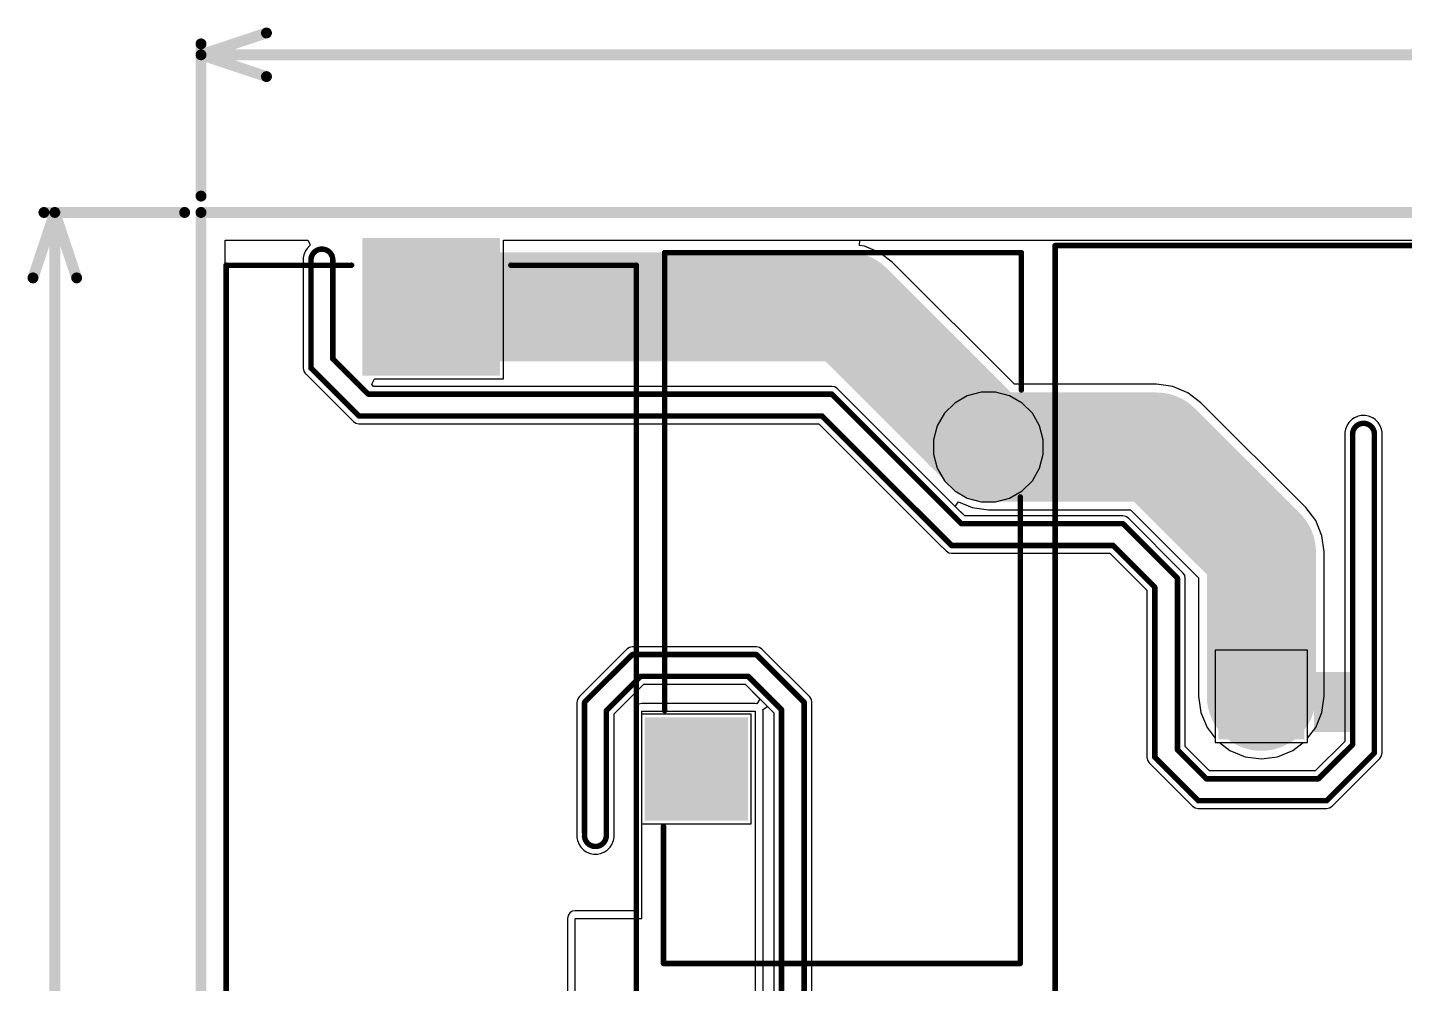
# Model space of a CAD drawing. Header units: millimetres. Extents: x -0.16 to 4.85, y -0.01 to 3.83.
# Drawn here: x -0.159 to 1.103, y 2.954 to 3.831 of the extents above; entities that cross this region are included whole.
import ezdxf

# ---------------------------------------------------------------- set-up
doc = ezdxf.new("R2010")
doc.units = ezdxf.units.MM
doc.header["$MEASUREMENT"] = 0
for name, color, linetype in [('BottomLayer', 5, 'Continuous'), ('BottomSolder', 6, 'Continuous'), ('Mechanical1', 6, 'Continuous'), ('Mechanical2', 216, 'Continuous'), ('MultiLayer', 9, 'Continuous'), ('PadHoleLayer', 156, 'Continuous'), ('TopLayer', 1, 'Continuous'), ('TopOverlay', 2, 'Continuous'), ('TopSolder', 216, 'Continuous')]:
    doc.layers.add(name, color=color, linetype=linetype)

# ---------------------------------------------------------------- blocks, each defined once
blk = doc.blocks.new('PE3817_M_12V_0V_12V_15')
at = {"layer": 'BottomLayer'}
blk.add_hatch(color=5, dxfattribs=at).paths.add_polyline_path([(-0.5276, 0.4291), (-0.4567, 0.4291), (-0.4567, 0.3583), (-0.5276, 0.3583)])
at = {"layer": 'BottomSolder'}
blk.add_hatch(color=6, dxfattribs=at).paths.add_polyline_path([(-0.5316, 0.4331), (-0.4527, 0.4331), (-0.4527, 0.3543), (-0.5316, 0.3543)])
at = {"layer": 'MultiLayer'}
blk.add_hatch(color=9, dxfattribs=at).paths.add_polyline_path([(-0.5276, 0.4291), (-0.4567, 0.4291), (-0.4567, 0.3583), (-0.5276, 0.3583)])
at = {"layer": 'PadHoleLayer'}
h = blk.add_hatch(color=156, dxfattribs=at)
edge = h.paths.add_edge_path()
edge.add_arc((-0.4921, 0.3937), 0.0197, 0, 360)
at = {"layer": 'TopLayer'}
blk.add_hatch(color=1, dxfattribs=at).paths.add_polyline_path([(-0.5276, 0.4291), (-0.4567, 0.4291), (-0.4567, 0.3583), (-0.5276, 0.3583)])
at = {"layer": 'TopOverlay'}
blk.add_hatch(color=2, dxfattribs=at).paths.add_polyline_path([(-0.444, 0.361), (-0.411, 0.361), (-0.411, 0.416), (-0.444, 0.416)])
at = {"layer": 'TopSolder'}
blk.add_hatch(color=216, dxfattribs=at).paths.add_polyline_path([(-0.5316, 0.4331), (-0.4527, 0.4331), (-0.4527, 0.3543), (-0.5316, 0.3543)])
at = {"layer": 'TopOverlay', "const_width": 0.005}
for points in [[(-0.6811, -0.8071), (-0.6811, 0.8071)], [(-0.6811, 0.8071), (0.6811, 0.8071)]]:
    blk.add_lwpolyline(points, dxfattribs=at)
at = {"layer": 'TopOverlay', "const_width": 0.0025}
blk.add_lwpolyline([(-0.6824, 0.8071, 1), (-0.6799, 0.8071, 1)], format="xyb", close=True, dxfattribs=at)
blk.add_lwpolyline([(-0.6824, 0.8071, 1), (-0.6799, 0.8071, 1)], format="xyb", close=True, dxfattribs=at)
blk = doc.blocks.new('14D431K_35')
at = {"layer": 'BottomLayer'}
blk.add_hatch(color=5, dxfattribs=at).paths.add_polyline_path([(-0.1909, 0.1772), (-0.1043, 0.1772), (-0.1043, 0.0906), (-0.1909, 0.0906)])
h = blk.add_hatch(color=5, dxfattribs=at)
edge = h.paths.add_edge_path()
edge.add_arc((0.1476, -0.1339), 0.0433, 0, 360)
at = {"layer": 'BottomSolder'}
blk.add_hatch(color=6, dxfattribs=at).paths.add_polyline_path([(-0.1949, 0.1812), (-0.1003, 0.1812), (-0.1003, 0.0866), (-0.1949, 0.0866)])
h = blk.add_hatch(color=6, dxfattribs=at)
edge = h.paths.add_edge_path()
edge.add_arc((0.1476, -0.1339), 0.0473, 0, 360)
at = {"layer": 'MultiLayer'}
blk.add_hatch(color=9, dxfattribs=at).paths.add_polyline_path([(-0.1909, 0.1772), (-0.1043, 0.1772), (-0.1043, 0.0906), (-0.1909, 0.0906)])
h = blk.add_hatch(color=9, dxfattribs=at)
edge = h.paths.add_edge_path()
edge.add_arc((0.1476, -0.1339), 0.0433, 0, 360)
at = {"layer": 'PadHoleLayer'}
h = blk.add_hatch(color=156, dxfattribs=at)
edge = h.paths.add_edge_path()
edge.add_arc((-0.1476, 0.1339), 0.0236, 0, 360)
h = blk.add_hatch(color=156, dxfattribs=at)
edge = h.paths.add_edge_path()
edge.add_arc((0.1476, -0.1339), 0.0236, 0, 360)
at = {"layer": 'TopLayer'}
blk.add_hatch(color=1, dxfattribs=at).paths.add_polyline_path([(-0.1909, 0.1772), (-0.1043, 0.1772), (-0.1043, 0.0906), (-0.1909, 0.0906)])
h = blk.add_hatch(color=1, dxfattribs=at)
edge = h.paths.add_edge_path()
edge.add_arc((0.1476, -0.1339), 0.0433, 0, 360)
at = {"layer": 'TopSolder'}
blk.add_hatch(color=216, dxfattribs=at).paths.add_polyline_path([(-0.1949, 0.1812), (-0.1003, 0.1812), (-0.1003, 0.0866), (-0.1949, 0.0866)])
h = blk.add_hatch(color=216, dxfattribs=at)
edge = h.paths.add_edge_path()
edge.add_arc((0.1476, -0.1339), 0.0473, 0, 360)
at = {"layer": 'TopOverlay', "const_width": 0.005}
for points in [[(-0.326, 0.164), (-0.2, 0.164)], [(-0.326, 0.164), (-0.326, -0.163)], [(-0.094, 0.163), (0.326, 0.163)], [(0.326, 0.163), (0.326, -0.164)], [(-0.326, -0.163), (0.102, -0.163)], [(0.2, -0.164), (0.326, -0.164)]]:
    blk.add_lwpolyline(points, dxfattribs=at)
at = {"layer": 'TopOverlay', "const_width": 0.0025}
for points in [[(-0.3272, 0.164, 1), (-0.3247, 0.164, 1)], [(-0.3272, 0.164, 1), (-0.3247, 0.164, 1)], [(-0.2013, 0.164, 1), (-0.1988, 0.164, 1)], [(-0.0953, 0.163, 1), (-0.0927, 0.163, 1)], [(0.3247, 0.163, 1), (0.3272, 0.163, 1)], [(0.3247, 0.163, 1), (0.3272, 0.163, 1)], [(-0.3272, -0.163, 1), (-0.3247, -0.163, 1)], [(-0.3272, -0.163, 1), (-0.3247, -0.163, 1)], [(0.1008, -0.163, 1), (0.1032, -0.163, 1)], [(0.1988, -0.164, 1), (0.2013, -0.164, 1)], [(0.3247, -0.164, 1), (0.3272, -0.164, 1)], [(0.3247, -0.164, 1), (0.3272, -0.164, 1)]]:
    blk.add_lwpolyline(points, format="xyb", close=True, dxfattribs=at)
blk = doc.blocks.new('0PTF0078P_91')
at = {"layer": 'BottomLayer'}
blk.add_hatch(color=5, dxfattribs=at).paths.add_polyline_path([(-0.5039, 0.0591), (-0.3858, 0.0591), (-0.3858, -0.0591), (-0.5039, -0.0591)])
h = blk.add_hatch(color=5, dxfattribs=at)
edge = h.paths.add_edge_path()
edge.add_arc((0.4449, 0), 0.0591, 0, 360)
at = {"layer": 'BottomSolder'}
blk.add_hatch(color=6, dxfattribs=at).paths.add_polyline_path([(-0.5079, 0.0631), (-0.3818, 0.0631), (-0.3818, -0.0631), (-0.5079, -0.0631)])
h = blk.add_hatch(color=6, dxfattribs=at)
edge = h.paths.add_edge_path()
edge.add_arc((0.4449, 0), 0.0631, 0, 360)
at = {"layer": 'MultiLayer'}
blk.add_hatch(color=9, dxfattribs=at).paths.add_polyline_path([(-0.5039, 0.0591), (-0.3858, 0.0591), (-0.3858, -0.0591), (-0.5039, -0.0591)])
h = blk.add_hatch(color=9, dxfattribs=at)
edge = h.paths.add_edge_path()
edge.add_arc((0.4449, 0), 0.0591, 0, 360)
at = {"layer": 'PadHoleLayer'}
h = blk.add_hatch(color=156, dxfattribs=at)
edge = h.paths.add_edge_path()
edge.add_arc((-0.4449, 0), 0.0295, 0, 360)
h = blk.add_hatch(color=156, dxfattribs=at)
edge = h.paths.add_edge_path()
edge.add_arc((0.4449, 0), 0.0295, 0, 360)
at = {"layer": 'TopLayer'}
blk.add_hatch(color=1, dxfattribs=at).paths.add_polyline_path([(-0.5039, 0.0591), (-0.3858, 0.0591), (-0.3858, -0.0591), (-0.5039, -0.0591)])
h = blk.add_hatch(color=1, dxfattribs=at)
edge = h.paths.add_edge_path()
edge.add_arc((0.4449, 0), 0.0591, 0, 360)
at = {"layer": 'TopSolder'}
blk.add_hatch(color=216, dxfattribs=at).paths.add_polyline_path([(-0.5079, 0.0631), (-0.3818, 0.0631), (-0.3818, -0.0631), (-0.5079, -0.0631)])
h = blk.add_hatch(color=216, dxfattribs=at)
edge = h.paths.add_edge_path()
edge.add_arc((0.4449, 0), 0.0631, 0, 360)
at = {"layer": 'TopOverlay', "const_width": 0.005}
for points in [[(-0.483, 0.073), (-0.483, 0.188)], [(-0.483, 0.188), (0.483, 0.188)], [(0.483, 0.062), (0.483, 0.188)], [(0.483, -0.188), (0.483, -0.062)], [(-0.483, -0.188), (-0.483, -0.073)], [(0.483, -0.188), (-0.483, -0.188)]]:
    blk.add_lwpolyline(points, dxfattribs=at)
at = {"layer": 'TopOverlay', "const_width": 0.0025}
for points in [[(-0.4843, 0.188, 1), (-0.4818, 0.188, 1)], [(-0.4843, 0.188, 1), (-0.4818, 0.188, 1)], [(0.4818, 0.188, 1), (0.4843, 0.188, 1)], [(0.4818, 0.188, 1), (0.4843, 0.188, 1)], [(-0.4843, 0.073, 1), (-0.4818, 0.073, 1)], [(0.4818, 0.062, 1), (0.4843, 0.062, 1)], [(0.4818, -0.062, 1), (0.4843, -0.062, 1)], [(-0.4843, -0.073, 1), (-0.4818, -0.073, 1)], [(-0.4843, -0.188, 1), (-0.4818, -0.188, 1)], [(-0.4843, -0.188, 1), (-0.4818, -0.188, 1)], [(0.4818, -0.188, 1), (0.4843, -0.188, 1)], [(0.4818, -0.188, 1), (0.4843, -0.188, 1)]]:
    blk.add_lwpolyline(points, format="xyb", close=True, dxfattribs=at)

msp = doc.modelspace()

# ---------------------------------------------------------------- linework, layer by layer
at = {"layer": 'BottomLayer'}
for p, q in [((0.022, 2.6816), (0.022, 3.636)), ((0.022, 3.636), (0.098, 3.636)), ((0.098, 3.636), (0.0996, 3.6325)), ((0.6035, 3.631), (0.6039, 3.636)), ((0.6039, 3.636), (4.823, 3.636)), ((0.0942, 3.6225), (0.0936, 3.6198)), ((0.0957, 3.6262), (0.0942, 3.6225)), ((0.0973, 3.6285), (0.0957, 3.6262)), ((0.0997, 3.631), (0.0973, 3.6285)), ((0.0996, 3.6325), (0.0997, 3.631)), ((0.608, 3.6304), (0.6035, 3.631)), ((0.6219, 3.6247), (0.608, 3.6304)), ((0.6338, 3.6155), (0.6219, 3.6247)), ((0.0936, 3.6198), (0.0936, 3.5186)), ((0.7455, 3.5038), (0.6338, 3.6155)), ((0.0936, 3.5186), (0.0942, 3.5158)), ((0.0942, 3.5158), (0.0957, 3.5135)), ((0.0957, 3.5135), (0.0961, 3.5133)), ((0.0961, 3.5133), (0.1397, 3.4697)), ((0.8757, 3.5038), (0.7455, 3.5038)), ((0.8906, 3.5018), (0.8757, 3.5038)), ((0.9045, 3.4961), (0.8906, 3.5018)), ((0.9164, 3.4869), (0.9045, 3.4961)), ((1.0125, 3.3908), (0.9164, 3.4869)), ((1.0547, 3.4715), (1.0519, 3.4687)), ((1.0571, 3.473), (1.0547, 3.4715)), ((1.0607, 3.4745), (1.0571, 3.473)), ((1.0635, 3.4751), (1.0607, 3.4745)), ((1.0674, 3.4751), (1.0635, 3.4751)), ((1.0702, 3.4745), (1.0674, 3.4751)), ((1.0739, 3.473), (1.0702, 3.4745)), ((1.0762, 3.4715), (1.0739, 3.473)), ((1.0739, 3.473), (1.0739, 3.473)), ((1.079, 3.4687), (1.0762, 3.4715)), ((0.1397, 3.4697), (0.142, 3.4682)), ((0.142, 3.4682), (0.1447, 3.4676)), ((0.1447, 3.4676), (0.5663, 3.4676)), ((0.5663, 3.4676), (0.677, 3.357)), ((1.0489, 3.4627), (1.0483, 3.4599)), ((1.0483, 3.4599), (1.0483, 3.1763)), ((1.0504, 3.4663), (1.0489, 3.4627)), ((1.0519, 3.4687), (1.0504, 3.4663)), ((1.0805, 3.4663), (1.079, 3.4687)), ((1.082, 3.4627), (1.0805, 3.4663)), ((1.0826, 3.4599), (1.082, 3.4627)), ((1.0826, 3.1658), (1.0826, 3.4599)), ((0.6913, 3.3917), (0.6942, 3.396)), ((0.6942, 3.396), (0.7068, 3.3907)), ((0.7, 3.3831), (0.6913, 3.3917)), ((0.845, 3.3831), (0.7, 3.3831)), ((0.7068, 3.3907), (0.7217, 3.3888)), ((0.7217, 3.3888), (0.8519, 3.3888)), ((0.8477, 3.3826), (0.845, 3.3831)), ((0.85, 3.381), (0.8477, 3.3826)), ((0.8519, 3.3888), (0.9144, 3.3263)), ((1.0217, 3.3789), (1.0125, 3.3908)), ((0.9, 3.331), (0.85, 3.381)), ((1.0274, 3.365), (1.0217, 3.3789)), ((1.0294, 3.3501), (1.0274, 3.365)), ((0.677, 3.357), (0.683, 3.351)), ((0.683, 3.351), (0.6853, 3.3494)), ((0.6853, 3.3494), (0.688, 3.3489)), ((0.688, 3.3489), (0.833, 3.3489)), ((0.833, 3.3489), (0.867, 3.3149)), ((1.0294, 3.2177), (1.0294, 3.3501)), ((0.9016, 3.3287), (0.9, 3.331)), ((0.9021, 3.326), (0.9016, 3.3287)), ((0.9021, 3.1715), (0.9021, 3.326)), ((0.9144, 3.3263), (0.9144, 3.2177)), ((0.867, 3.3149), (0.867, 3.1618)), ((0.3903, 3.261), (0.3465, 3.2172)), ((0.3926, 3.2625), (0.3903, 3.261)), ((0.3953, 3.2631), (0.3926, 3.2625)), ((0.509, 3.2631), (0.3953, 3.2631)), ((0.5118, 3.2625), (0.509, 3.2631)), ((0.5141, 3.261), (0.5118, 3.2625)), ((0.5579, 3.2172), (0.5141, 3.261)), ((0.3787, 3.2017), (0.4058, 3.2288)), ((0.4058, 3.2288), (0.4986, 3.2288)), ((0.4986, 3.2288), (0.5249, 3.2025)), ((0.345, 3.2149), (0.3444, 3.2122)), ((0.3444, 3.2122), (0.3444, 3.0881)), ((0.3465, 3.2172), (0.345, 3.2149)), ((0.5594, 3.2149), (0.5579, 3.2172)), ((0.56, 3.2122), (0.5594, 3.2149)), ((0.56, 2.6251), (0.56, 3.2122)), ((0.9144, 3.2177), (0.9163, 3.2028)), ((1.0274, 3.2028), (1.0294, 3.2177)), ((0.3787, 3.0881), (0.3787, 3.2017)), ((0.5043, 3.2013), (0.4037, 3.2013)), ((0.4037, 3.2013), (0.4037, 3.1007)), ((0.5043, 3.1007), (0.5043, 3.2013)), ((0.5249, 3.2025), (0.5249, 2.612)), ((0.9163, 3.2028), (0.9221, 3.189)), ((1.0217, 3.189), (1.0274, 3.2028)), ((0.9221, 3.189), (0.9294, 3.1794)), ((1.0143, 3.1794), (1.0217, 3.189)), ((0.9244, 3.1492), (0.9021, 3.1715)), ((0.9294, 3.1794), (0.9294, 3.1753)), ((0.9294, 3.1753), (0.9335, 3.1753)), ((0.9335, 3.1753), (0.9431, 3.1679)), ((0.9431, 3.1679), (0.957, 3.1622)), ((0.9868, 3.1622), (1.0006, 3.1679)), ((1.0006, 3.1679), (1.0102, 3.1753)), ((1.0102, 3.1753), (1.0143, 3.1753)), ((1.0143, 3.1753), (1.0143, 3.1794)), ((1.0483, 3.1763), (1.0212, 3.1492)), ((0.867, 3.1618), (0.8676, 3.1591)), ((0.8676, 3.1591), (0.8691, 3.1568)), ((0.8691, 3.1568), (0.9089, 3.117)), ((0.957, 3.1622), (0.9719, 3.1602)), ((0.9719, 3.1602), (0.9868, 3.1622)), ((1.0367, 3.117), (1.0805, 3.1608)), ((1.0805, 3.1608), (1.082, 3.1631)), ((1.082, 3.1631), (1.0826, 3.1658)), ((1.0212, 3.1492), (0.9244, 3.1492)), ((0.9089, 3.117), (0.9112, 3.1155)), ((0.9112, 3.1155), (0.914, 3.1149)), ((0.914, 3.1149), (1.0317, 3.1149)), ((1.0317, 3.1149), (1.0344, 3.1155)), ((1.0344, 3.1155), (1.0367, 3.117)), ((0.4037, 3.1007), (0.5043, 3.1007)), ((0.3444, 3.0881), (0.345, 3.0853)), ((0.345, 3.0853), (0.3465, 3.0817)), ((0.3465, 3.0817), (0.348, 3.0793)), ((0.3751, 3.0793), (0.3766, 3.0817)), ((0.3766, 3.0817), (0.3781, 3.0853)), ((0.3766, 3.0817), (0.3766, 3.0817)), ((0.3781, 3.0853), (0.3787, 3.0881)), ((0.348, 3.0793), (0.3508, 3.0765)), ((0.3508, 3.0765), (0.3531, 3.075)), ((0.3531, 3.075), (0.3568, 3.0735)), ((0.3568, 3.0735), (0.3596, 3.0729)), ((0.3596, 3.0729), (0.3635, 3.0729)), ((0.3635, 3.0729), (0.3663, 3.0735)), ((0.3663, 3.0735), (0.3699, 3.075)), ((0.3699, 3.075), (0.3723, 3.0765)), ((0.3723, 3.0765), (0.3751, 3.0793))]:
    msp.add_line(p, q, dxfattribs=at)
at = {"layer": 'BottomLayer', "const_width": 0.1}
for points in [[(0.211, 3.5749), (0.5931, 3.5749)], [(0.5931, 3.5749), (0.7217, 3.4463)], [(0.7217, 3.4463), (0.8757, 3.4463)], [(0.8757, 3.4463), (0.9719, 3.3501)], [(0.9719, 3.2177), (0.9719, 3.3501)]]:
    msp.add_lwpolyline(points, dxfattribs=at)
at = {"layer": 'BottomLayer', "const_width": 0.05}
for points in [[(0.186, 3.5749, 1), (0.236, 3.5749, 1)], [(0.5681, 3.5749, 1), (0.6181, 3.5749, 1)], [(0.5681, 3.5749, 1), (0.6181, 3.5749, 1)], [(0.6967, 3.4463, 1), (0.7467, 3.4463, 1)], [(0.6967, 3.4463, 1), (0.7467, 3.4463, 1)], [(0.8507, 3.4463, 1), (0.9007, 3.4463, 1)], [(0.8507, 3.4463, 1), (0.9007, 3.4463, 1)], [(0.9469, 3.3501, 1), (0.9969, 3.3501, 1)], [(0.9469, 3.3501, 1), (0.9969, 3.3501, 1)], [(0.9469, 3.2177, 1), (0.9969, 3.2177, 1)]]:
    msp.add_lwpolyline(points, format="xyb", close=True, dxfattribs=at)
at = {"layer": 'Mechanical1', "const_width": 0.01}
for points in [[(0, 3.806), (0.06, 3.826)], [(0, 3.6764), (0, 3.816)], [(0, 3.806), (0.06, 3.786)], [(0, 3.806), (2.0944, 3.806)], [(-0.154, 3.6014), (-0.134, 3.6614)], [(-0.144, 3.6614), (-0.015, 3.6614)], [(-0.134, 3.6614), (-0.114, 3.6014)], [(-0.134, 2.1006), (-0.134, 3.6614)]]:
    msp.add_lwpolyline(points, dxfattribs=at)
at = {"layer": 'Mechanical1', "const_width": 0.005}
for points in [[(0.0575, 3.826, 1), (0.0625, 3.826, 1)], [(-0.0025, 3.816, 1), (0.0025, 3.816, 1)], [(-0.0025, 3.806, 1), (0.0025, 3.806, 1)], [(-0.0025, 3.806, 1), (0.0025, 3.806, 1)], [(-0.0025, 3.806, 1), (0.0025, 3.806, 1)], [(0.0575, 3.786, 1), (0.0625, 3.786, 1)], [(-0.0025, 3.6764, 1), (0.0025, 3.6764, 1)], [(-0.1465, 3.6614, 1), (-0.1415, 3.6614, 1)], [(-0.1365, 3.6614, 1), (-0.1315, 3.6614, 1)], [(-0.1365, 3.6614, 1), (-0.1315, 3.6614, 1)], [(-0.1365, 3.6614, 1), (-0.1315, 3.6614, 1)], [(-0.0175, 3.6614, 1), (-0.0125, 3.6614, 1)], [(-0.1565, 3.6014, 1), (-0.1515, 3.6014, 1)], [(-0.1165, 3.6014, 1), (-0.1115, 3.6014, 1)]]:
    msp.add_lwpolyline(points, format="xyb", close=True, dxfattribs=at)
at = {"layer": 'Mechanical2'}
for points, const_width in [([(0, 3.6614), (4.8425, 3.6614)], 0.01), ([(0, 0), (0, 3.6614)], 0.01), ([(0.1008, 3.5186), (0.1008, 3.6178)], 0.005), ([(0.1208, 3.5272), (0.1208, 3.6178)], 0.005), ([(0.1009, 3.5186), (0.1447, 3.4748)], 0.005), ([(0.1208, 3.5272), (0.1532, 3.4948)], 0.005), ([(0.1532, 3.4948), (0.5782, 3.4948)], 0.005), ([(0.5782, 3.4948), (0.691, 3.382)], 0.005), ([(0.1447, 3.4748), (0.5692, 3.4748)], 0.005), ([(0.5692, 3.4748), (0.682, 3.362)], 0.005), ([(1.0555, 3.1734), (1.0555, 3.458)], 0.005), ([(1.0755, 3.1658), (1.0755, 3.458)], 0.005), ([(0.691, 3.382), (0.697, 3.376)], 0.005), ([(0.697, 3.376), (0.845, 3.376)], 0.005), ([(0.845, 3.376), (0.895, 3.326)], 0.005), ([(0.682, 3.362), (0.688, 3.356)], 0.005), ([(0.688, 3.356), (0.836, 3.356)], 0.005), ([(0.836, 3.356), (0.8742, 3.3178)], 0.005), ([(0.8742, 3.1618), (0.8742, 3.3178)], 0.005), ([(0.895, 3.1685), (0.895, 3.326)], 0.005), ([(0.3515, 3.2122), (0.3953, 3.256)], 0.005), ([(0.3953, 3.256), (0.509, 3.256)], 0.005), ([(0.509, 3.256), (0.5528, 3.2122)], 0.005), ([(0.3715, 3.2046), (0.4029, 3.236)], 0.005), ([(0.4029, 3.236), (0.5015, 3.236)], 0.005), ([(0.5015, 3.236), (0.532, 3.2055)], 0.005), ([(0.3515, 3.092), (0.3515, 3.2122)], 0.005), ([(0.3715, 3.092), (0.3715, 3.2046)], 0.005), ([(0.532, 2.833), (0.532, 3.2055)], 0.005), ([(0.5528, 3.0558), (0.5528, 3.2122)], 0.005), ([(0.895, 3.1685), (0.9215, 3.142)], 0.005), ([(1.0241, 3.142), (1.0555, 3.1734)], 0.005), ([(1.0317, 3.122), (1.0755, 3.1658)], 0.005), ([(0.8742, 3.1618), (0.914, 3.122)], 0.005), ([(0.9215, 3.142), (1.0241, 3.142)], 0.005), ([(0.914, 3.122), (1.0317, 3.122)], 0.005), ([(0.5528, 2.9332), (0.5528, 3.0558)], 0.005)]:
    msp.add_lwpolyline(points, dxfattribs=dict(at, const_width=const_width))
for points, const_width in [([(-0.0025, 3.6614, 1), (0.0025, 3.6614, 1)], 0.005), ([(-0.0025, 3.6614, 1), (0.0025, 3.6614, 1)], 0.005), ([(0.1095, 3.6278, 1), (0.112, 3.6278, 1)], 0.0025), ([(0.1095, 3.6278, 1), (0.112, 3.6278, 1)], 0.0025), ([(0.0995, 3.6178, 1), (0.102, 3.6178, 1)], 0.0025), ([(0.0995, 3.6178, 1), (0.102, 3.6178, 1)], 0.0025), ([(0.1195, 3.6178, 1), (0.122, 3.6178, 1)], 0.0025), ([(0.1195, 3.6178, 1), (0.122, 3.6178, 1)], 0.0025), ([(0.0995, 3.5186, 1), (0.102, 3.5186, 1)], 0.0025), ([(0.0997, 3.5186, 1), (0.1022, 3.5186, 1)], 0.0025), ([(0.1195, 3.5272, 1), (0.122, 3.5272, 1)], 0.0025), ([(0.1195, 3.5272, 1), (0.122, 3.5272, 1)], 0.0025), ([(0.152, 3.4948, 1), (0.1545, 3.4948, 1)], 0.0025), ([(0.152, 3.4948, 1), (0.1545, 3.4948, 1)], 0.0025), ([(0.577, 3.4948, 1), (0.5795, 3.4948, 1)], 0.0025), ([(0.577, 3.4948, 1), (0.5795, 3.4948, 1)], 0.0025), ([(0.1435, 3.4748, 1), (0.146, 3.4748, 1)], 0.0025), ([(0.1435, 3.4748, 1), (0.146, 3.4748, 1)], 0.0025), ([(0.568, 3.4748, 1), (0.5705, 3.4748, 1)], 0.0025), ([(0.568, 3.4748, 1), (0.5705, 3.4748, 1)], 0.0025), ([(1.0542, 3.458, 1), (1.0567, 3.458, 1)], 0.0025), ([(1.0542, 3.458, 1), (1.0567, 3.458, 1)], 0.0025), ([(1.0642, 3.468, 1), (1.0667, 3.468, 1)], 0.0025), ([(1.0642, 3.468, 1), (1.0667, 3.468, 1)], 0.0025), ([(1.0742, 3.458, 1), (1.0767, 3.458, 1)], 0.0025), ([(1.0742, 3.458, 1), (1.0767, 3.458, 1)], 0.0025), ([(0.6898, 3.382, 1), (0.6923, 3.382, 1)], 0.0025), ([(0.6898, 3.382, 1), (0.6923, 3.382, 1)], 0.0025), ([(0.6957, 3.376, 1), (0.6983, 3.376, 1)], 0.0025), ([(0.6957, 3.376, 1), (0.6983, 3.376, 1)], 0.0025), ([(0.8438, 3.376, 1), (0.8462, 3.376, 1)], 0.0025), ([(0.8438, 3.376, 1), (0.8462, 3.376, 1)], 0.0025), ([(0.6807, 3.362, 1), (0.6833, 3.362, 1)], 0.0025), ([(0.6807, 3.362, 1), (0.6833, 3.362, 1)], 0.0025), ([(0.6867, 3.356, 1), (0.6893, 3.356, 1)], 0.0025), ([(0.6867, 3.356, 1), (0.6893, 3.356, 1)], 0.0025), ([(0.8347, 3.356, 1), (0.8373, 3.356, 1)], 0.0025), ([(0.8347, 3.356, 1), (0.8373, 3.356, 1)], 0.0025), ([(0.8729, 3.3178, 1), (0.8754, 3.3178, 1)], 0.0025), ([(0.8729, 3.3178, 1), (0.8754, 3.3178, 1)], 0.0025), ([(0.8938, 3.326, 1), (0.8962, 3.326, 1)], 0.0025), ([(0.8938, 3.326, 1), (0.8962, 3.326, 1)], 0.0025), ([(0.3941, 3.256, 1), (0.3966, 3.256, 1)], 0.0025), ([(0.3941, 3.256, 1), (0.3966, 3.256, 1)], 0.0025), ([(0.5078, 3.256, 1), (0.5103, 3.256, 1)], 0.0025), ([(0.5078, 3.256, 1), (0.5103, 3.256, 1)], 0.0025), ([(0.4016, 3.236, 1), (0.4041, 3.236, 1)], 0.0025), ([(0.4016, 3.236, 1), (0.4041, 3.236, 1)], 0.0025), ([(0.5003, 3.236, 1), (0.5028, 3.236, 1)], 0.0025), ([(0.5003, 3.236, 1), (0.5028, 3.236, 1)], 0.0025), ([(0.3503, 3.2122, 1), (0.3528, 3.2122, 1)], 0.0025), ([(0.3503, 3.2122, 1), (0.3528, 3.2122, 1)], 0.0025), ([(0.3703, 3.2046, 1), (0.3728, 3.2046, 1)], 0.0025), ([(0.3703, 3.2046, 1), (0.3728, 3.2046, 1)], 0.0025), ([(0.5308, 3.2055, 1), (0.5333, 3.2055, 1)], 0.0025), ([(0.5308, 3.2055, 1), (0.5333, 3.2055, 1)], 0.0025), ([(0.5516, 3.2122, 1), (0.5541, 3.2122, 1)], 0.0025), ([(0.5516, 3.2122, 1), (0.5541, 3.2122, 1)], 0.0025), ([(0.8938, 3.1685, 1), (0.8962, 3.1685, 1)], 0.0025), ([(0.8938, 3.1685, 1), (0.8962, 3.1685, 1)], 0.0025), ([(1.0542, 3.1734, 1), (1.0567, 3.1734, 1)], 0.0025), ([(1.0542, 3.1734, 1), (1.0567, 3.1734, 1)], 0.0025), ([(1.0742, 3.1658, 1), (1.0767, 3.1658, 1)], 0.0025), ([(1.0742, 3.1658, 1), (1.0767, 3.1658, 1)], 0.0025), ([(0.8729, 3.1618, 1), (0.8754, 3.1618, 1)], 0.0025), ([(0.8729, 3.1618, 1), (0.8754, 3.1618, 1)], 0.0025), ([(0.9202, 3.142, 1), (0.9227, 3.142, 1)], 0.0025), ([(0.9202, 3.142, 1), (0.9227, 3.142, 1)], 0.0025), ([(1.0229, 3.142, 1), (1.0254, 3.142, 1)], 0.0025), ([(1.0229, 3.142, 1), (1.0254, 3.142, 1)], 0.0025), ([(0.9127, 3.122, 1), (0.9152, 3.122, 1)], 0.0025), ([(0.9127, 3.122, 1), (0.9152, 3.122, 1)], 0.0025), ([(1.0304, 3.122, 1), (1.0329, 3.122, 1)], 0.0025), ([(1.0304, 3.122, 1), (1.0329, 3.122, 1)], 0.0025), ([(0.3503, 3.092, 1), (0.3528, 3.092, 1)], 0.0025), ([(0.3503, 3.09, 1), (0.3528, 3.09, 1)], 0.0025), ([(0.3703, 3.092, 1), (0.3728, 3.092, 1)], 0.0025), ([(0.3703, 3.09, 1), (0.3728, 3.09, 1)], 0.0025), ([(0.3603, 3.08, 1), (0.3628, 3.08, 1)], 0.0025), ([(0.3603, 3.08, 1), (0.3628, 3.08, 1)], 0.0025), ([(0.5516, 3.0558, 1), (0.5541, 3.0558, 1)], 0.0025), ([(0.5516, 3.0558, 1), (0.5541, 3.0558, 1)], 0.0025)]:
    msp.add_lwpolyline(points, format="xyb", close=True, dxfattribs=dict(at, const_width=const_width))
at = {"layer": 'Mechanical2', "const_width": 0.005}
for points in [[(0.1008, 3.6178, -0.414214), (0.1108, 3.6278)], [(0.1108, 3.6278, -0.414214), (0.1208, 3.6178)], [(1.0555, 3.458, -0.414214), (1.0655, 3.468)], [(1.0655, 3.468, -0.414214), (1.0755, 3.458)], [(0.3615, 3.08, -0.414214), (0.3515, 3.09)], [(0.3715, 3.09, -0.414214), (0.3615, 3.08)]]:
    msp.add_lwpolyline(points, format="xyb", dxfattribs=at)
at = {"layer": 'MultiLayer'}
for p, q in [((0.1008, 3.6198), (0.1023, 3.6235)), ((0.1023, 3.6235), (0.1051, 3.6263)), ((0.1051, 3.6263), (0.1088, 3.6278)), ((0.1088, 3.6278), (0.1108, 3.6278)), ((0.1108, 3.6278), (0.1128, 3.6278)), ((0.1128, 3.6278), (0.1164, 3.6263)), ((0.1164, 3.6263), (0.1193, 3.6235)), ((0.1193, 3.6235), (0.1208, 3.6198)), ((0.1008, 3.6178), (0.1008, 3.6198)), ((0.1008, 3.5186), (0.1008, 3.6178)), ((0.1208, 3.6198), (0.1208, 3.6178)), ((0.1208, 3.6178), (0.1208, 3.6178)), ((0.1208, 3.6178), (0.1208, 3.5272)), ((0.1208, 3.5272), (0.1532, 3.4948)), ((0.1009, 3.5186), (0.1008, 3.5186)), ((0.1447, 3.4748), (0.1009, 3.5186)), ((0.1532, 3.4948), (0.5782, 3.4948)), ((0.5782, 3.4948), (0.691, 3.382)), ((0.5692, 3.4748), (0.1447, 3.4748)), ((0.682, 3.362), (0.5692, 3.4748)), ((1.0555, 3.4599), (1.057, 3.4636)), ((1.0555, 3.458), (1.0555, 3.4599)), ((1.057, 3.4636), (1.0598, 3.4664)), ((1.0598, 3.4664), (1.0635, 3.468)), ((1.0635, 3.468), (1.0655, 3.468)), ((1.0655, 3.468), (1.0674, 3.468)), ((1.0674, 3.468), (1.0711, 3.4664)), ((1.0711, 3.4664), (1.0739, 3.4636)), ((1.0739, 3.4636), (1.0755, 3.4599)), ((1.0755, 3.4599), (1.0755, 3.458)), ((1.0555, 3.1734), (1.0555, 3.458)), ((1.0755, 3.458), (1.0755, 3.458)), ((1.0755, 3.458), (1.0755, 3.1658)), ((0.691, 3.382), (0.697, 3.376)), ((0.697, 3.376), (0.845, 3.376)), ((0.845, 3.376), (0.895, 3.326)), ((0.688, 3.356), (0.682, 3.362)), ((0.836, 3.356), (0.688, 3.356)), ((0.8742, 3.3178), (0.836, 3.356)), ((0.895, 3.326), (0.895, 3.1685)), ((0.8742, 3.1618), (0.8742, 3.3178)), ((0.3515, 3.2122), (0.3953, 3.256)), ((0.3953, 3.256), (0.509, 3.256)), ((0.509, 3.256), (0.5528, 3.2122)), ((0.4029, 3.236), (0.3715, 3.2046)), ((0.5015, 3.236), (0.4029, 3.236)), ((0.532, 3.2055), (0.5015, 3.236)), ((0.3515, 3.09), (0.3515, 3.2122)), ((0.5528, 3.2122), (0.5528, 2.6222)), ((0.3715, 3.2046), (0.3715, 3.09)), ((0.532, 2.612), (0.532, 3.2055)), ((0.895, 3.1685), (0.9215, 3.142)), ((1.0241, 3.142), (1.0555, 3.1734)), ((0.914, 3.122), (0.8742, 3.1618)), ((1.0755, 3.1658), (1.0317, 3.122)), ((0.9215, 3.142), (1.0241, 3.142)), ((1.0317, 3.122), (0.914, 3.122)), ((0.3515, 3.0881), (0.3515, 3.09)), ((0.3515, 3.09), (0.3515, 3.09)), ((0.3531, 3.0844), (0.3515, 3.0881)), ((0.3559, 3.0816), (0.3531, 3.0844)), ((0.3596, 3.08), (0.3559, 3.0816)), ((0.3615, 3.08), (0.3596, 3.08)), ((0.3635, 3.08), (0.3615, 3.08)), ((0.3672, 3.0816), (0.3635, 3.08)), ((0.37, 3.0844), (0.3672, 3.0816)), ((0.3715, 3.0881), (0.37, 3.0844)), ((0.3715, 3.09), (0.3715, 3.0881))]:
    msp.add_line(p, q, dxfattribs=at)
at = {"layer": 'TopLayer'}
for p, q in [((0.022, 0.02), (0.022, 3.636)), ((0.022, 3.636), (0.098, 3.636)), ((0.098, 3.636), (0.0996, 3.6325)), ((0.2771, 3.5088), (0.2771, 3.636)), ((0.2771, 3.636), (2.5464, 3.636)), ((0.0942, 3.6225), (0.0936, 3.6198)), ((0.0957, 3.6262), (0.0942, 3.6225)), ((0.0973, 3.6285), (0.0957, 3.6262)), ((0.0997, 3.631), (0.0973, 3.6285)), ((0.0996, 3.6325), (0.0997, 3.631)), ((0.0936, 3.6198), (0.0936, 3.5186)), ((0.0936, 3.5186), (0.0942, 3.5158)), ((0.0942, 3.5158), (0.0957, 3.5135)), ((0.0957, 3.5135), (0.0961, 3.5133)), ((0.0961, 3.5133), (0.1397, 3.4697)), ((0.1567, 3.5038), (0.1591, 3.5088)), ((0.1591, 3.5088), (0.2771, 3.5088)), ((0.1581, 3.5019), (0.1567, 3.5038)), ((0.5782, 3.5019), (0.1581, 3.5019)), ((0.581, 3.5014), (0.5782, 3.5019)), ((0.5833, 3.4998), (0.581, 3.5014)), ((0.6961, 3.387), (0.5833, 3.4998)), ((0.7151, 3.4966), (0.7023, 3.4932)), ((0.7283, 3.4966), (0.7151, 3.4966)), ((0.7411, 3.4932), (0.7283, 3.4966)), ((0.6908, 3.4865), (0.6815, 3.4772)), ((0.7023, 3.4932), (0.6908, 3.4865)), ((0.7526, 3.4865), (0.7411, 3.4932)), ((0.762, 3.4772), (0.7526, 3.4865)), ((0.6815, 3.4772), (0.6748, 3.4657)), ((0.7686, 3.4657), (0.762, 3.4772)), ((1.0547, 3.4715), (1.0519, 3.4687)), ((1.0571, 3.473), (1.0547, 3.4715)), ((1.0607, 3.4745), (1.0571, 3.473)), ((1.0635, 3.4751), (1.0607, 3.4745)), ((1.0674, 3.4751), (1.0635, 3.4751)), ((1.0702, 3.4745), (1.0674, 3.4751)), ((1.0739, 3.473), (1.0702, 3.4745)), ((1.0762, 3.4715), (1.0739, 3.473)), ((1.0739, 3.473), (1.0739, 3.473)), ((1.079, 3.4687), (1.0762, 3.4715)), ((0.1397, 3.4697), (0.142, 3.4682)), ((0.142, 3.4682), (0.1447, 3.4676)), ((0.1447, 3.4676), (0.5663, 3.4676)), ((0.5663, 3.4676), (0.677, 3.357)), ((0.6748, 3.4657), (0.6714, 3.4529)), ((0.772, 3.4529), (0.7686, 3.4657)), ((1.0489, 3.4627), (1.0483, 3.4599)), ((1.0483, 3.4599), (1.0483, 3.1763)), ((1.0504, 3.4663), (1.0489, 3.4627)), ((1.0519, 3.4687), (1.0504, 3.4663)), ((1.0805, 3.4663), (1.079, 3.4687)), ((1.082, 3.4627), (1.0805, 3.4663)), ((1.0826, 3.4599), (1.082, 3.4627)), ((1.0826, 3.1658), (1.0826, 3.4599)), ((0.6714, 3.4529), (0.6714, 3.4397)), ((0.772, 3.4397), (0.772, 3.4529)), ((0.6714, 3.4397), (0.6748, 3.4269)), ((0.7686, 3.4269), (0.772, 3.4397)), ((0.6748, 3.4269), (0.6815, 3.4154)), ((0.762, 3.4154), (0.7686, 3.4269)), ((0.6815, 3.4154), (0.6908, 3.406)), ((0.7526, 3.406), (0.762, 3.4154)), ((0.6908, 3.406), (0.7023, 3.3994)), ((0.7023, 3.3994), (0.7151, 3.396)), ((0.7151, 3.396), (0.7283, 3.396)), ((0.7283, 3.396), (0.7411, 3.3994)), ((0.7411, 3.3994), (0.7526, 3.406)), ((0.7, 3.3831), (0.6961, 3.387)), ((0.845, 3.3831), (0.7, 3.3831)), ((0.8477, 3.3826), (0.845, 3.3831)), ((0.85, 3.381), (0.8477, 3.3826)), ((0.9, 3.331), (0.85, 3.381)), ((0.677, 3.357), (0.683, 3.351)), ((0.683, 3.351), (0.6853, 3.3494)), ((0.6853, 3.3494), (0.688, 3.3489)), ((0.688, 3.3489), (0.833, 3.3489)), ((0.833, 3.3489), (0.867, 3.3149)), ((0.9016, 3.3287), (0.9, 3.331)), ((0.9021, 3.326), (0.9016, 3.3287)), ((0.9021, 3.1715), (0.9021, 3.326)), ((0.867, 3.3149), (0.867, 3.1618)), ((0.3903, 3.261), (0.3465, 3.2172)), ((0.3926, 3.2625), (0.3903, 3.261)), ((0.3953, 3.2631), (0.3926, 3.2625)), ((0.509, 3.2631), (0.3953, 3.2631)), ((0.5118, 3.2625), (0.509, 3.2631)), ((0.5141, 3.261), (0.5118, 3.2625)), ((0.5579, 3.2172), (0.5141, 3.261)), ((1.0143, 3.2601), (0.9294, 3.2601)), ((0.9294, 3.2601), (0.9294, 3.1753)), ((1.0143, 3.1753), (1.0143, 3.2601)), ((0.3787, 3.2017), (0.4058, 3.2288)), ((0.4058, 3.2288), (0.4986, 3.2288)), ((0.4986, 3.2288), (0.5122, 3.2152)), ((0.345, 3.2149), (0.3444, 3.2122)), ((0.3444, 3.2122), (0.3444, 3.0881)), ((0.3465, 3.2172), (0.345, 3.2149)), ((0.3974, 3.2067), (0.3969, 3.204)), ((0.399, 3.209), (0.3974, 3.2067)), ((0.4013, 3.2106), (0.399, 3.209)), ((0.404, 3.2111), (0.4013, 3.2106)), ((0.508, 3.2111), (0.404, 3.2111)), ((0.5095, 3.2108), (0.508, 3.2111)), ((0.5122, 3.2152), (0.5095, 3.2108)), ((0.5148, 3.2055), (0.5192, 3.2082)), ((0.5192, 3.2082), (0.5249, 3.2025)), ((0.5594, 3.2149), (0.5579, 3.2172)), ((0.56, 3.2122), (0.5594, 3.2149)), ((0.56, 2.6251), (0.56, 3.2122)), ((0.3787, 3.0881), (0.3787, 3.2017)), ((0.3969, 3.204), (0.3969, 3.0211)), ((0.404, 3.014), (0.404, 3.204)), ((0.404, 3.204), (0.508, 3.204)), ((0.508, 3.204), (0.508, 2.089)), ((0.5151, 3.204), (0.5148, 3.2055)), ((0.5151, 2.1979), (0.5151, 3.204)), ((0.5249, 3.2025), (0.5249, 2.612)), ((0.9244, 3.1492), (0.9021, 3.1715)), ((0.9294, 3.1753), (1.0143, 3.1753)), ((1.0483, 3.1763), (1.0212, 3.1492)), ((0.867, 3.1618), (0.8676, 3.1591)), ((0.8676, 3.1591), (0.8691, 3.1568)), ((0.8691, 3.1568), (0.9089, 3.117)), ((1.0367, 3.117), (1.0805, 3.1608)), ((1.0805, 3.1608), (1.082, 3.1631)), ((1.082, 3.1631), (1.0826, 3.1658)), ((1.0212, 3.1492), (0.9244, 3.1492)), ((0.9089, 3.117), (0.9112, 3.1155)), ((0.9112, 3.1155), (0.914, 3.1149)), ((0.914, 3.1149), (1.0317, 3.1149)), ((1.0317, 3.1149), (1.0344, 3.1155)), ((1.0344, 3.1155), (1.0367, 3.117)), ((0.3444, 3.0881), (0.345, 3.0853)), ((0.345, 3.0853), (0.3465, 3.0817)), ((0.3465, 3.0817), (0.348, 3.0793)), ((0.3751, 3.0793), (0.3766, 3.0817)), ((0.3766, 3.0817), (0.3781, 3.0853)), ((0.3766, 3.0817), (0.3766, 3.0817)), ((0.3781, 3.0853), (0.3787, 3.0881)), ((0.348, 3.0793), (0.3508, 3.0765)), ((0.3508, 3.0765), (0.3531, 3.075)), ((0.3531, 3.075), (0.3568, 3.0735)), ((0.3568, 3.0735), (0.3596, 3.0729)), ((0.3596, 3.0729), (0.3635, 3.0729)), ((0.3635, 3.0729), (0.3663, 3.0735)), ((0.3663, 3.0735), (0.3699, 3.075)), ((0.3699, 3.075), (0.3723, 3.0765)), ((0.3723, 3.0765), (0.3751, 3.0793)), ((0.3364, 3.0167), (0.3359, 3.014)), ((0.338, 3.019), (0.3364, 3.0167)), ((0.3403, 3.0206), (0.338, 3.019)), ((0.343, 3.0211), (0.3403, 3.0206)), ((0.3969, 3.0211), (0.343, 3.0211)), ((0.3359, 3.014), (0.3359, 2.2039)), ((0.343, 2.089), (0.343, 3.014)), ((0.343, 3.014), (0.404, 3.014))]:
    msp.add_line(p, q, dxfattribs=at)

# ---------------------------------------------------------------- block references
for name, p, rotation in [('0PTF0078P_91', (0.211, 3.13), 270), ('14D431K_35', (0.5879, 3.2986), 90)]:
    msp.add_blockref(name, p, dxfattribs=dict(rotation=rotation))
msp.add_blockref('PE3817_M_12V_0V_12V_15', (1.464, 2.824))

doc.saveas('drawing.dxf')
